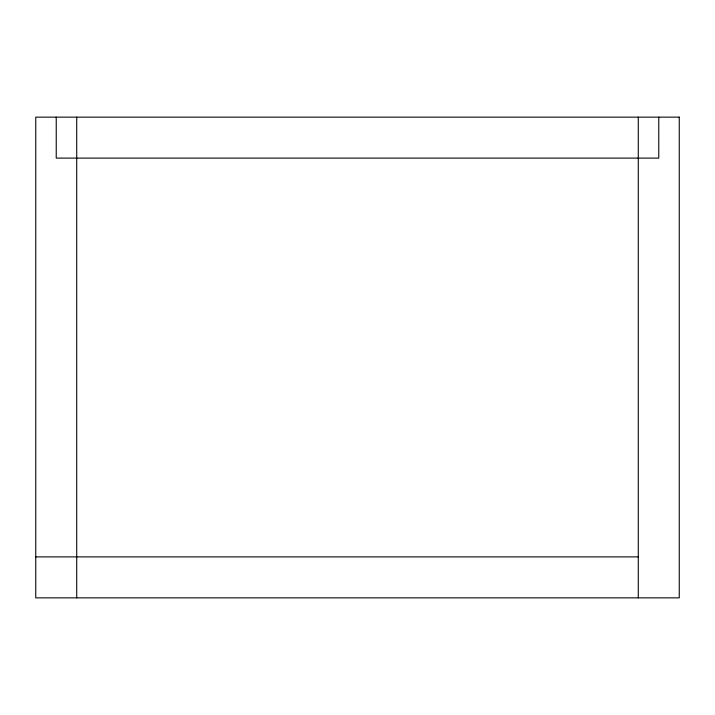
<?xml version="1.0" encoding="UTF-8"?>
<svg xmlns="http://www.w3.org/2000/svg" width="715" height="715" viewBox="0 0 715 715"><rect width="100%" height="100%" fill="white"/><g stroke="black" fill="none" stroke-linecap="round" stroke-linejoin="round"><path stroke-width="1.07" d="M35.75 556.896L638.28 556.896M658.765 117.144L658.765 158.104L56.235 158.104L56.235 117.144M638.28 117.144L638.28 597.856M76.72 117.144L76.72 597.856M679.25 117.144L35.75 117.144L35.75 597.856L679.25 597.856L679.25 117.144"/></g></svg>
